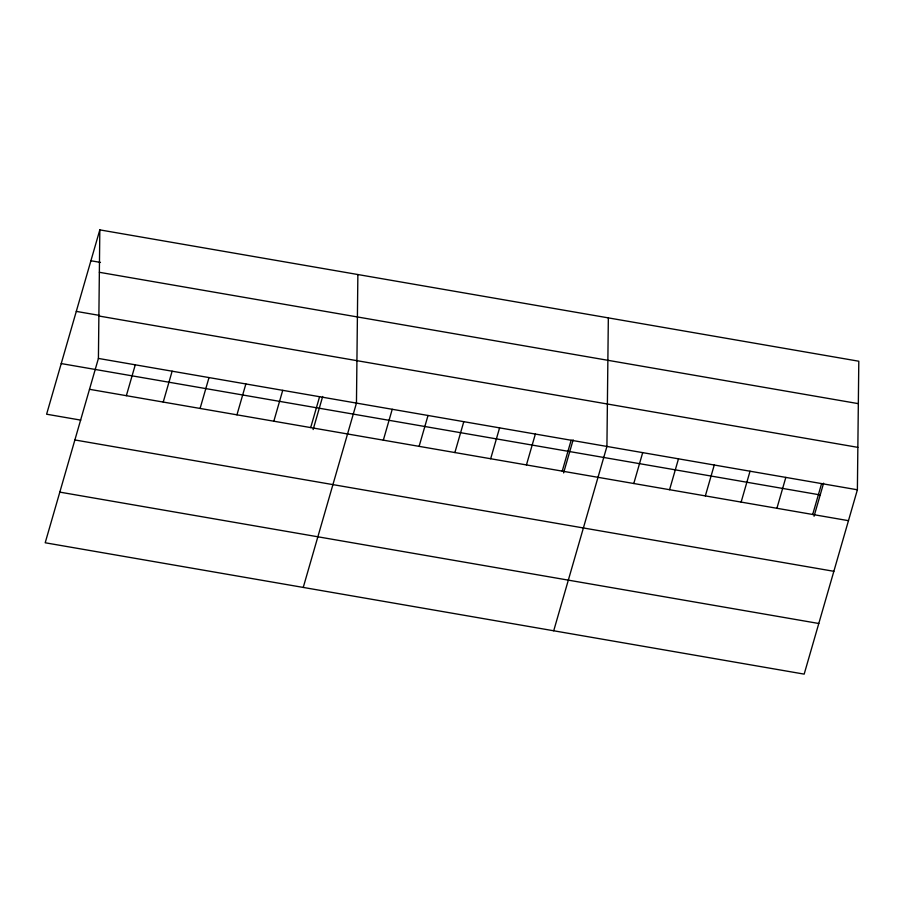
<?xml version="1.0" encoding="UTF-8"?>
<svg xmlns="http://www.w3.org/2000/svg" width="904" height="904" viewBox="0 0 904 904"><rect width="100%" height="100%" fill="white"/><g stroke="black" fill="none" stroke-linecap="round" stroke-linejoin="round"><path stroke-width="1.36" d="M98.412 358.436L99.824 229.876L858.8 361.227L857.387 489.787L804.176 674.124L45.2 542.773L98.412 358.436L857.387 489.787M357.871 274.533L356.458 403.094L303.247 587.43M608.336 317.88L606.923 446.44L553.711 630.777M99.824 229.876L46.612 414.213L80.75 420.123M126.357 395.692L135.272 364.809M163.228 402.077L172.133 371.194M200.089 408.45L209.005 377.567M236.95 414.834L245.865 383.951M273.822 421.207L282.726 390.336M310.682 427.592L319.598 396.709M313.134 429.558L322.671 396.494M383.33 440.169L392.234 409.286M419.106 446.361L428.021 415.478M454.881 452.554L463.797 421.671M490.669 458.746L499.584 427.863M526.444 464.938L535.36 434.056M562.231 471.131L571.136 440.248M563.599 472.905L573.136 439.841M633.783 483.516L642.699 452.633M669.57 489.708L678.486 458.825M705.346 495.9L714.262 465.018M741.133 502.093L750.037 471.21M776.909 508.285L785.825 477.402M812.685 514.478L821.6 483.595M814.052 516.252L823.6 483.188M90.908 260.759L100.468 262.409M99.361 272.296L858.337 403.647M76.298 311.394L99.508 315.417M98.875 316.004L857.851 447.356M61.235 363.577L820.21 494.929M89.496 389.308L848.472 520.67M74.874 439.954L833.85 571.305M59.822 492.126L818.798 623.489"/></g></svg>
